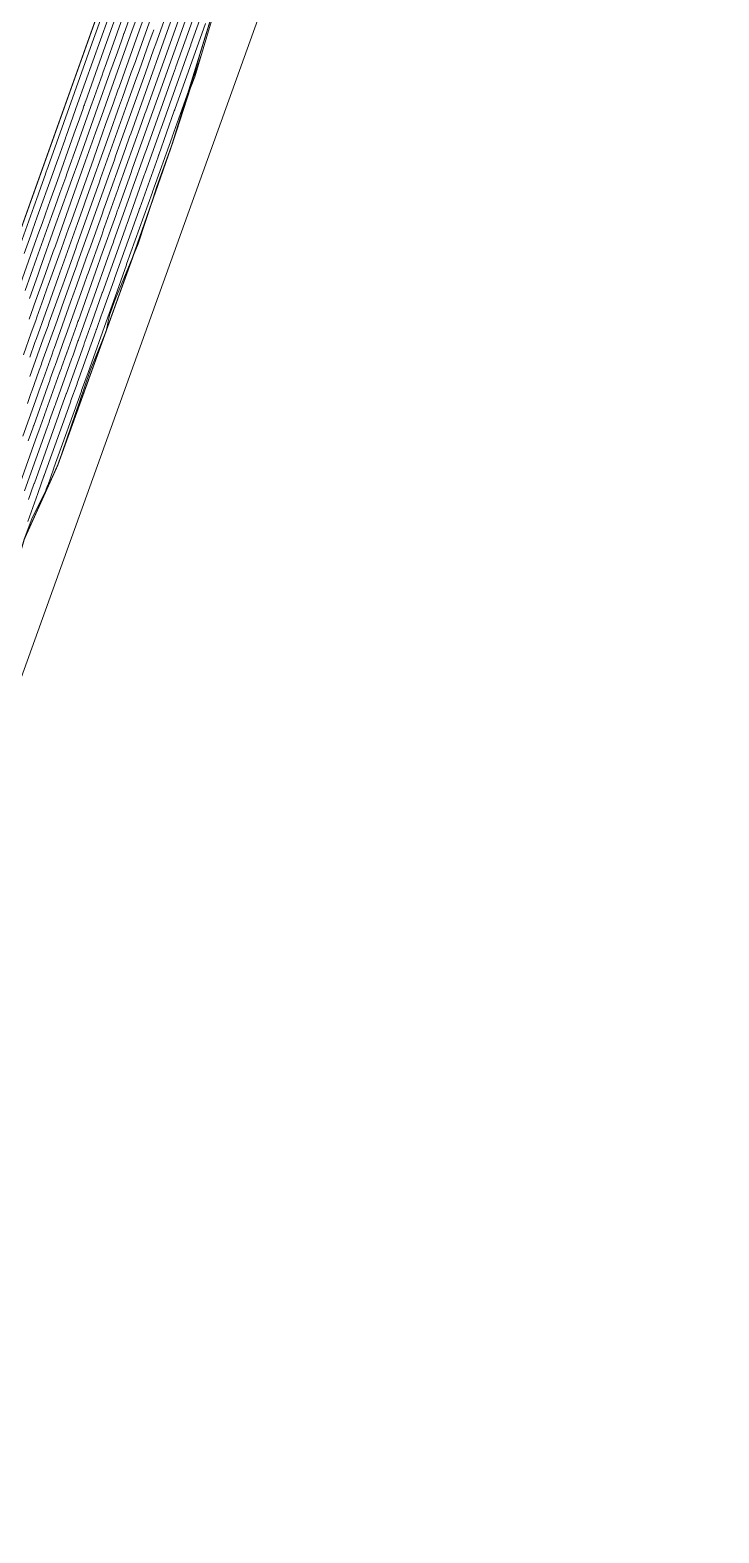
# Model space of a CAD drawing. Extents: x 358458 to 361663, y 818350 to 821723.
# Drawn here: x 360393.2 to 360455.1, y 820264.7 to 820399.8 of the extents above; entities that cross this region are included whole.
import ezdxf

# ---------------------------------------------------------------- set-up
doc = ezdxf.new("R2010")
doc.units = 0
doc.header["$MEASUREMENT"] = 0
doc.linetypes.add('solid', pattern=[0])
for name, color, linetype, lineweight in [('DAM FOOTPRINT', 7, 'solid', 9), ('DESIGN_Contours', 7, 'solid', 18), ('PIVOT10', 96, 'solid', 9), ('TXT', 7, 'solid', 9), ('WATER LEVEL STRING', 7, 'solid', 9)]:
    doc.layers.add(name, color=color, linetype=linetype, lineweight=lineweight)

msp = doc.modelspace()

# ---------------------------------------------------------------- linework, layer by layer
at = {"layer": 'DAM FOOTPRINT', "color": 7, "linetype": 'solid', "lineweight": 9}
for points in [[(360392.65, 820354.03), (360393.32, 820355.85), (360394.86, 820358.93), (360395.66, 820360.69), (360398.03, 820367.6), (360398.57, 820369.19), (360400, 820372.73), (360400.31, 820374.15), (360400.81, 820375.56), (360402.39, 820379.35), (360402.89, 820380.56), (360404.21, 820384.58), (360404.55, 820385.71), (360405.97, 820389.62), (360406.32, 820390.69), (360407.59, 820394.59), (360407.98, 820395.59), (360409.81, 820401.72)], [(360257.64, 820350.62), (360273.39, 820341.26), (360277.61, 820337.79), (360282.26, 820334.29), (360286.78, 820331.57), (360296.27, 820324.83), (360302.95, 820320.44), (360320.04, 820309.49), (360327.45, 820305.69), (360337.12, 820303.36), (360344.77, 820302.9), (360353.62, 820304.1), (360361.88, 820306.93), (360369.59, 820311.32), (360376.32, 820317.14), (360381.94, 820324.85), (360384.39, 820329.91), (360385.26, 820331.91), (360389.34, 820342.6), (360392.65, 820354.03), (360395.66, 820360.69), (360402.39, 820379.35), (360405.97, 820389.62), (360409.39, 820400.72)]]:
    msp.add_lwpolyline(points, dxfattribs=at)
at = {"layer": 'DAM FOOTPRINT', "color": 7, "linetype": 'solid', "lineweight": 9, "const_width": 0.1, "elevation": 196.62}
msp.add_lwpolyline([(360409.39, 820400.72), (360405.97, 820389.62), (360402.39, 820379.35), (360395.66, 820360.69), (360392.65, 820354.03), (360389.34, 820342.6), (360385.26, 820331.91), (360384.39, 820329.91), (360381.94, 820324.85), (360376.32, 820317.14), (360369.59, 820311.32), (360361.88, 820306.93), (360353.62, 820304.1), (360344.77, 820302.9), (360337.12, 820303.36), (360327.45, 820305.69), (360320.04, 820309.49), (360302.95, 820320.44), (360296.27, 820324.83), (360286.78, 820331.57), (360282.26, 820334.29), (360277.61, 820337.79), (360273.39, 820341.26), (360257.64, 820350.62)], dxfattribs=at)
at = {"layer": 'DESIGN_Contours', "color": 1, "linetype": 'solid', "lineweight": 9}
for points, elevation in [([(360411.69, 820409.85), (360407.63, 820398.49), (360407.61, 820398.41), (360407.5, 820398.11), (360404.92, 820390.88), (360404.9, 820390.83), (360404.83, 820390.64), (360403.52, 820386.96), (360403.49, 820386.89), (360403.4, 820386.64), (360401.86, 820382.32), (360401.83, 820382.24), (360401.71, 820381.9), (360399.68, 820376.21), (360399.66, 820376.16), (360399.6, 820375.98), (360398.57, 820373.09), (360398.56, 820373.07), (360398.53, 820373.01), (360398.09, 820371.77), (360398.07, 820371.71), (360397.99, 820371.47), (360396.43, 820367.11), (360396.42, 820367.08), (360396.39, 820367.01), (360395.88, 820365.58), (360395.85, 820365.49), (360395.73, 820365.15), (360393.56, 820359.06), (360393.55, 820359.04), (360393.52, 820358.96), (360393.03, 820357.59)], 194.6), ([(360410.06, 820407.07), (360406.28, 820396.48), (360406.23, 820396.35), (360406.06, 820395.87), (360403.65, 820389.13), (360403.63, 820389.05), (360403.52, 820388.76), (360402.3, 820385.33), (360402.27, 820385.24), (360402.14, 820384.88), (360400.7, 820380.86), (360400.66, 820380.73), (360400.49, 820380.26), (360398.59, 820374.95), (360398.57, 820374.88), (360398.48, 820374.63), (360397.52, 820371.94), (360397.51, 820371.91), (360397.47, 820371.81), (360397.06, 820370.66), (360397.03, 820370.57), (360396.9, 820370.22), (360395.45, 820366.15), (360395.44, 820366.12), (360395.4, 820366.01), (360394.93, 820364.68), (360394.88, 820364.55), (360394.7, 820364.05), (360392.68, 820358.38)], 194.8), ([(360404.46, 820407.46), (360401.63, 820399.51), (360401.61, 820399.46), (360401.54, 820399.27), (360401.47, 820399.08), (360401.38, 820398.81), (360401.02, 820397.8), (360400.64, 820396.74), (360400.35, 820395.93), (360399.24, 820392.82), (360398.06, 820389.51), (360397.93, 820389.16), (360397.46, 820387.83), (360396.96, 820386.45), (360396.63, 820385.52), (360395.38, 820382.03), (360394.09, 820378.39), (360393.89, 820377.83), (360393.11, 820375.66)], 196.6), ([(360400.88, 820402.77), (360397.44, 820393.14), (360396.41, 820390.26), (360396.39, 820390.2), (360396.31, 820389.97), (360396.28, 820389.9), (360396.17, 820389.57), (360395.71, 820388.3), (360395.58, 820387.92), (360395.21, 820386.9), (360393.82, 820382.99), (360393.39, 820381.79), (360393.23, 820381.35), (360392.64, 820379.69)], 197.2), ([(360402.12, 820402.68), (360399.89, 820396.43), (360399.87, 820396.37), (360399.8, 820396.17), (360399.74, 820396.02), (360399.64, 820395.73), (360399.25, 820394.64), (360398.95, 820393.8), (360398.64, 820392.92), (360397.43, 820389.54), (360396.5, 820386.94), (360396.37, 820386.56), (360395.85, 820385.12), (360395.46, 820384.03), (360395.11, 820383.03), (360393.75, 820379.24), (360392.73, 820376.38)], 196.8), ([(360399.74, 820401.35), (360398.76, 820398.62), (360395.1, 820388.36), (360394.68, 820387.18), (360394.65, 820387.12), (360394.56, 820386.87), (360394.55, 820386.84), (360394.43, 820386.49), (360393.95, 820385.14), (360393.89, 820384.98), (360393.5, 820383.89), (360392.01, 820379.71)], 197.4), ([(360403.77, 820401.95), (360402.85, 820399.37), (360401.17, 820394.66), (360401.06, 820394.37), (360400.67, 820393.25), (360399.96, 820391.29), (360399.69, 820390.51), (360398.65, 820387.59), (360396.8, 820382.41), (360396.63, 820381.95), (360395.99, 820380.15), (360394.81, 820376.86), (360394.72, 820376.61), (360394.39, 820375.66), (360393.79, 820373.98), (360393.68, 820373.69), (360393.28, 820372.57), (360392.58, 820370.6)], 196.2), ([(360405.48, 820401.39), (360404.47, 820398.54), (360404.27, 820398), (360403.54, 820395.94), (360400.86, 820388.44), (360400.75, 820388.12), (360400.3, 820386.89), (360398.6, 820382.12), (360398.54, 820381.94), (360398.3, 820381.28), (360397.44, 820378.85), (360397.36, 820378.64), (360397.08, 820377.84), (360396.06, 820375), (360395.96, 820374.72), (360395.59, 820373.67), (360394.24, 820369.91), (360394.19, 820369.77), (360394, 820369.23), (360393.32, 820367.32), (360393.3, 820367.26), (360393.22, 820367.04), (360392.93, 820366.22)], 195.6), ([(360406.8, 820401.5), (360403.57, 820392.46), (360403.49, 820392.24), (360403.18, 820391.38), (360401.13, 820385.62), (360401.08, 820385.5), (360400.91, 820385.02), (360399.87, 820382.09), (360399.81, 820381.94), (360399.61, 820381.36), (360398.38, 820377.93), (360398.31, 820377.73), (360398.04, 820376.96), (360396.42, 820372.43), (360396.38, 820372.33), (360396.24, 820371.93), (360395.42, 820369.63), (360395.4, 820369.59), (360395.34, 820369.42), (360394.99, 820368.44), (360394.94, 820368.29), (360394.74, 820367.72), (360393.5, 820364.25), (360393.48, 820364.2), (360393.41, 820364.01), (360393.01, 820362.88)], 195.2), ([(360405.8, 820400.49), (360405.17, 820398.72), (360402.22, 820390.45), (360402.12, 820390.18), (360401.74, 820389.13), (360399.87, 820383.87), (360399.81, 820383.72), (360399.61, 820383.15), (360398.65, 820380.47), (360398.59, 820380.29), (360398.34, 820379.6), (360397.22, 820376.46), (360397.13, 820376.22), (360396.81, 820375.32), (360395.33, 820371.17), (360395.29, 820371.05), (360395.12, 820370.58), (360394.37, 820368.47), (360394.35, 820368.42), (360394.28, 820368.23), (360393.96, 820367.33), (360393.9, 820367.15), (360393.65, 820366.47), (360392.52, 820363.29)], 195.4), ([(360408.94, 820400.36), (360406.18, 820392.64), (360406.17, 820392.61), (360406.13, 820392.51), (360404.73, 820388.58), (360404.72, 820388.54), (360404.67, 820388.4), (360403.02, 820383.79), (360403, 820383.74), (360402.94, 820383.55), (360400.77, 820377.47), (360400.76, 820377.44), (360400.72, 820377.33), (360399.61, 820374.25), (360399.61, 820374.24), (360399.6, 820374.2), (360399.13, 820372.88), (360399.11, 820372.85), (360399.07, 820372.72), (360397.41, 820368.06), (360397.4, 820368.05), (360397.39, 820368), (360396.84, 820366.48), (360396.83, 820366.43), (360396.76, 820366.24), (360394.44, 820359.74), (360394.43, 820359.73), (360394.42, 820359.68), (360393.89, 820358.22), (360393.89, 820358.21), (360393.86, 820358.14), (360392.96, 820355.62)], 194.4), ([(360402.79, 820400.97), (360402.33, 820399.68), (360402.06, 820398.94), (360401.04, 820396.09), (360399.61, 820392.09), (360399.5, 820391.76), (360399.06, 820390.54), (360398.46, 820388.87), (360398.16, 820388.02), (360397.01, 820384.81), (360395.44, 820380.4), (360395.26, 820379.89), (360394.55, 820377.9), (360393.55, 820375.1), (360393.45, 820374.83), (360393.08, 820373.79)], 196.4), ([(360404.28, 820399.81), (360404.2, 820399.57), (360403.88, 820398.68), (360402.97, 820396.12), (360402.74, 820395.5), (360401.91, 820393.16), (360399.51, 820386.43), (360399.37, 820386.06), (360398.87, 820384.64), (360397.34, 820380.36), (360397.27, 820380.16), (360397, 820379.41), (360396.22, 820377.23), (360396.13, 820376.99), (360395.81, 820376.09), (360394.9, 820373.53), (360394.79, 820373.21), (360394.36, 820372.02), (360393.16, 820368.65)], 195.8), ([(360408.53, 820397.43), (360408.09, 820396.2), (360407.44, 820394.39), (360407.44, 820394.39), (360407.44, 820394.38), (360405.95, 820390.2), (360405.94, 820390.19), (360405.93, 820390.16), (360404.18, 820385.25), (360404.18, 820385.24), (360404.16, 820385.2), (360401.85, 820378.73), (360401.85, 820378.72), (360401.84, 820378.68), (360400.66, 820375.4), (360400.66, 820375.4), (360400.66, 820375.39), (360400.16, 820373.99), (360400.16, 820373.98), (360400.15, 820373.97), (360398.38, 820369.01), (360398.38, 820369.01), (360398.38, 820369), (360397.8, 820367.39), (360397.8, 820367.38), (360397.79, 820367.34), (360395.32, 820360.43), (360395.32, 820360.42), (360395.31, 820360.41), (360394.76, 820358.86), (360394.76, 820358.85), (360394.75, 820358.85), (360394.6, 820358.42)], 194.2)]:
    msp.add_lwpolyline(points, dxfattribs=dict(at, elevation=elevation))
at = {"layer": 'DESIGN_Contours', "color": 5, "linetype": 'solid', "lineweight": 20}
for points, elevation in [([(360403, 820406.92), (360399.78, 820397.91), (360398.15, 820393.34), (360398.13, 820393.29), (360398.05, 820393.07), (360398.01, 820392.96), (360397.9, 820392.65), (360397.48, 820391.47), (360397.26, 820390.86), (360396.92, 820389.91), (360395.62, 820386.26), (360394.95, 820384.37), (360394.8, 820383.96), (360394.25, 820382.4), (360393.96, 820381.61), (360393.58, 820380.53), (360392.12, 820376.46)], 197), ([(360408.43, 820404.29), (360404.92, 820394.47), (360404.86, 820394.3), (360404.62, 820393.62), (360402.39, 820387.38), (360402.36, 820387.28), (360402.22, 820386.89), (360401.08, 820383.71), (360401.04, 820383.59), (360400.87, 820383.12), (360399.54, 820379.39), (360399.48, 820379.23), (360399.26, 820378.61), (360397.51, 820373.69), (360397.47, 820373.6), (360397.36, 820373.28), (360396.47, 820370.78), (360396.45, 820370.75), (360396.41, 820370.62), (360396.03, 820369.55), (360395.98, 820369.43), (360395.82, 820368.97), (360394.47, 820365.2), (360394.46, 820365.16), (360394.41, 820365.01), (360393.97, 820363.78), (360393.9, 820363.61), (360393.67, 820362.96), (360391.8, 820357.7)], 195), ([(360404.66, 820402.65), (360402.73, 820397.24), (360402.63, 820396.97), (360402.27, 820395.97), (360401.47, 820393.71), (360401.22, 820393.01), (360400.28, 820390.37), (360398.15, 820384.42), (360398, 820384), (360397.43, 820382.4), (360396.08, 820378.61), (360396, 820378.38), (360395.69, 820377.53), (360395, 820375.61), (360394.91, 820375.34), (360394.55, 820374.33), (360393.74, 820372.07), (360393.61, 820371.71), (360393.14, 820370.38)], 196)]:
    msp.add_lwpolyline(points, dxfattribs=dict(at, elevation=elevation))
at = {"layer": 'PIVOT10', "color": 96, "linetype": 'solid', "lineweight": 9, "const_width": 0.1}
msp.add_lwpolyline([(359918.9, 820447.36, 2.515138), (360519.65, 820725.38, -0.727255)], format="xyb", dxfattribs=at)
at = {"layer": 'TXT', "color": 96, "linetype": 'solid', "lineweight": 9}
msp.add_line((360366, 820268.31), (360567.5, 820828.35), dxfattribs=at)
at = {"layer": 'WATER LEVEL STRING', "color": 7, "linetype": 'solid', "lineweight": 9, "const_width": 0.1, "elevation": 197.57}
msp.add_lwpolyline([(360595.11, 820964.52), (360468.96, 821284.79), (360157.93, 820420.28), (360324.57, 820317.74, 0.476753), (360375.88, 820335.78), (360595.33, 820950.46, 0.181487), (360595.11, 820964.52)], format="xyb", dxfattribs=at)
at = {"layer": 'WATER LEVEL STRING', "color": 7, "linetype": 'solid', "lineweight": 9}
msp.add_lwpolyline([(360392.65, 820354.03), (360393.32, 820355.85), (360394.86, 820358.93), (360395.66, 820360.69), (360398.03, 820367.6), (360398.57, 820369.19), (360400, 820372.73), (360400.31, 820374.15), (360400.81, 820375.56), (360402.39, 820379.35), (360402.89, 820380.56), (360404.21, 820384.58), (360404.55, 820385.71), (360405.97, 820389.62), (360406.32, 820390.69), (360407.59, 820394.59), (360407.98, 820395.59), (360409.81, 820401.72)], dxfattribs=at)

doc.saveas('drawing.dxf')
